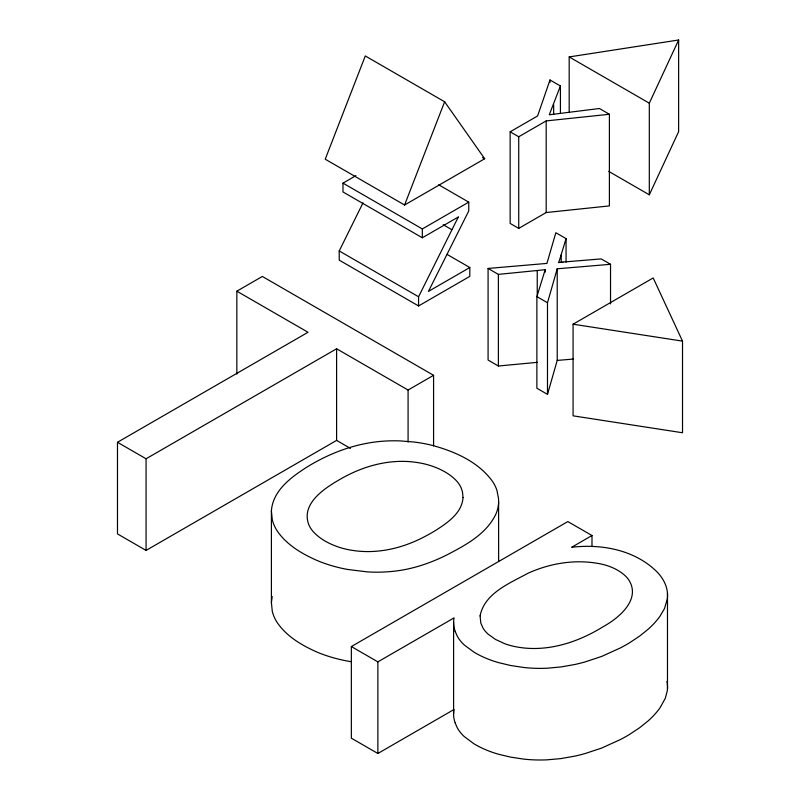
<?xml version="1.0" encoding="UTF-8"?>
<svg xmlns="http://www.w3.org/2000/svg" width="800" height="800" viewBox="0 0 800 800"><rect width="100%" height="100%" fill="white"/><g stroke="black" fill="none" stroke-linecap="round" stroke-linejoin="round"><path stroke-width="1.2" d="M350.83 661.65L347.5 661.06A107.18 61.88 0 0 1 316.88 652.03C301.74 645.32 286.61 636.44 277.14 622.47A91.98 53.11 0 0 1 272.28 611.3L271.4 602.52L271.4 510.89C272.83 490.5 291.26 477.1 307.05 467.01C330.15 452.77 356.37 443.04 383.57 441.16A86.71 50.06 0 0 1 400.42 440.92L414.21 442.05A97.38 56.22 0 0 1 431.67 445.23C454.73 451.37 478.75 461.89 492.91 481.96A93 53.69 0 0 1 496.91 490.28L498.59 498.98L498.64 561.39M271.4 602.52L272.21 596.57M537.24 362.36L498.38 366.01L488.08 360.06L488.08 268.44L498.38 274.38L545.19 269.71L536.88 296.61L536.88 388.24L547.49 394.37L547.49 302.74L557.22 268.79L610.53 264.3L610.53 303.92M547.49 394.37L557.22 360.42L557.22 268.79M488.08 268.44L546.92 263.41L555.85 232.73L566.06 238.62L559.59 259.93A92.64 53.48 0 0 1 558.93 261.59L558.46 262.62A103.21 59.59 0 0 1 562.89 262.06M549.98 79.97L537.6 115.96L510.15 131.81L510.15 223.43L518.73 228.39L546.18 212.54L609.4 205.9L609.4 114.27L599.41 108.5L549.28 114.78L560.42 85.99L549.98 79.97L549.98 82.45M404.58 205.01L444.63 101.77L365.28 55.95L325.23 159.2L404.58 205.01L484.69 158.75L444.63 101.77M608.71 171.37L649.31 194.81L649.31 103.18L678.63 40L569.19 56.93L569.19 112.65M649.31 194.81L678.63 131.63L678.63 40M447.29 254.53L469.81 267.53L469.81 276.37L418.57 305.95L339.22 260.14L339.22 250.95L363.01 202.86M418.57 305.95L418.57 296.76L457.28 219.05A114.8 66.28 -60 0 1 458.49 216.89L422.33 237.77L342.98 191.96L342.98 183.13L355.93 175.65M236.85 374.13L236.85 291.18L262.34 276.46L433.58 375.32L433.58 445.9M510.15 131.81L518.73 136.76L546.18 120.91L609.4 114.27M342.98 183.13L422.33 228.94L468.75 202.14L468.75 210.97L428.43 291.42L469.81 267.53M350.48 448.41L336.61 440.4L146.07 550.41L117.48 533.9L117.48 442.28L308.02 332.27L236.85 291.18M117.48 442.28L146.07 458.78L336.61 348.77L408.08 390.04L433.58 375.32M573.08 324.2L653.19 277.95L682.52 341.13L682.52 432.76L573.08 415.83L573.08 324.2L682.52 341.13M455.22 723.04A74.38 42.94 0 0 1 454.01 709.5L377.87 753.49L351.35 738.18L351.35 646.55L567.83 521.57L591.99 535.52L591.99 546.67M591.99 535.52L571.66 547.27C601.84 543.72 635.04 549.93 657.2 572.07A83.44 48.17 0 0 1 664.49 582.41A84.55 48.81 0 0 1 667.3 599.12L664.49 608.58L660 616.22A139.89 80.76 0 0 1 648.2 629.19L639.51 636.19L629.38 642.89A182.98 105.64 0 0 1 620.56 647.86L601.65 656.44L585.06 661.94A129.74 74.9 0 0 1 574.75 664.51L560.9 666.96L547.19 668.21A87.48 50.51 0 0 1 523.56 667.47L510.53 665.48L498.52 662.61A88.19 50.91 0 0 1 473.8 652.06L464.25 644.95A65.89 38.04 0 0 1 457.22 636.05L455.18 631.42M351.35 646.55L377.87 661.87L454.06 617.88A74.38 42.94 0 0 0 455.22 631.41M562.89 262.06L601.21 258.91L610.53 264.3M557.22 360.42L573.34 359.06M347.5 569.44L367.59 571.91A89.24 51.52 0 0 0 390.88 571.53C410.06 569.93 428.63 563.92 445.83 555.45C465.06 545.5 486.4 534.34 496.02 513.82A93.41 53.93 0 0 0 498.64 501.96M569.19 56.93L649.31 103.18M482.55 157.52L484.69 158.75M438.72 184.81L468.75 202.14M443.19 224.7L451.77 229.66M536.88 296.61L547.49 302.74M339.22 250.95L418.57 296.76M455.18 723.04L457.23 727.67A65.89 38.04 0 0 0 464.26 736.57L473.8 743.68A88.19 50.91 0 0 0 498.52 754.24L510.53 757.1L523.57 759.09A87.48 50.51 0 0 0 547.19 759.83L560.9 758.59L574.75 756.13A129.74 74.9 0 0 0 585.06 753.56L601.65 748.07L620.56 739.48A182.98 105.64 0 0 0 629.38 734.51L639.51 727.82L648.21 720.82A139.89 80.76 0 0 0 660.01 707.85L665.3 698.3L667.29 690.75A84.55 48.81 0 0 0 666.97 681.4M271.4 510.89L272.28 519.67A91.98 53.11 0 0 0 277.14 530.84C286.61 544.82 301.74 553.7 316.88 560.4A107.18 61.88 0 0 0 347.49 569.44M667.48 593.5L667.48 688.87M566.06 238.62L566.06 262.15M561.2 255.01L561.2 262.44M560.42 85.99L560.42 113.23M553.65 104.65L553.65 114.56M546.18 120.91L546.18 212.54M545.19 269.71L545.19 272.19M537.24 270.73L537.24 295.5M518.73 136.76L518.73 228.39M498.38 274.38L498.38 366.01M453.6 622.33L453.6 713.96M422.33 228.94L422.33 237.77M408.08 390.04L408.08 442.04M377.87 661.87L377.87 753.49M336.61 348.77L336.61 440.4M146.07 458.78L146.07 550.41M480.09 615.87L480.82 623.07L482.98 628.03A49.68 28.68 0 0 0 488 634.05L495.47 639.41L504.93 643.79A50.42 29.11 0 0 0 515.62 646.72C546.16 652.75 577.44 642.72 603.29 626.62C618.83 618.06 641.24 599.54 628.83 579.99A48.15 27.8 0 0 0 623.35 574.14L621.6 572.8A52.73 30.45 0 0 0 615.47 569.06L613.21 567.97A47.16 27.23 0 0 0 603.25 564.5C578.03 558.62 551.1 562.66 527.73 573.4C509.62 583.27 484.46 593.27 480.09 615.87M463.04 497.52C462.06 513.05 447.48 522.78 435.63 530.45A186.06 107.42 0 0 1 424.45 536.73C402.77 548.2 377.71 554.17 353.23 550.5A56.44 32.58 0 0 1 341.26 547.93C330.96 544.78 320.81 539.85 313.4 531.86A56.78 32.78 0 0 1 308.89 524.94C300.69 504.09 323.77 488.75 339.12 479.88C362.37 466.1 389.98 458.29 417.04 462.5A56.91 32.86 0 0 1 429.01 465.11C439.26 468.29 449.4 473.15 456.77 481.15A56.68 32.72 0 0 1 461.22 488.04L462.45 491.72L463.04 497.52"/></g></svg>
